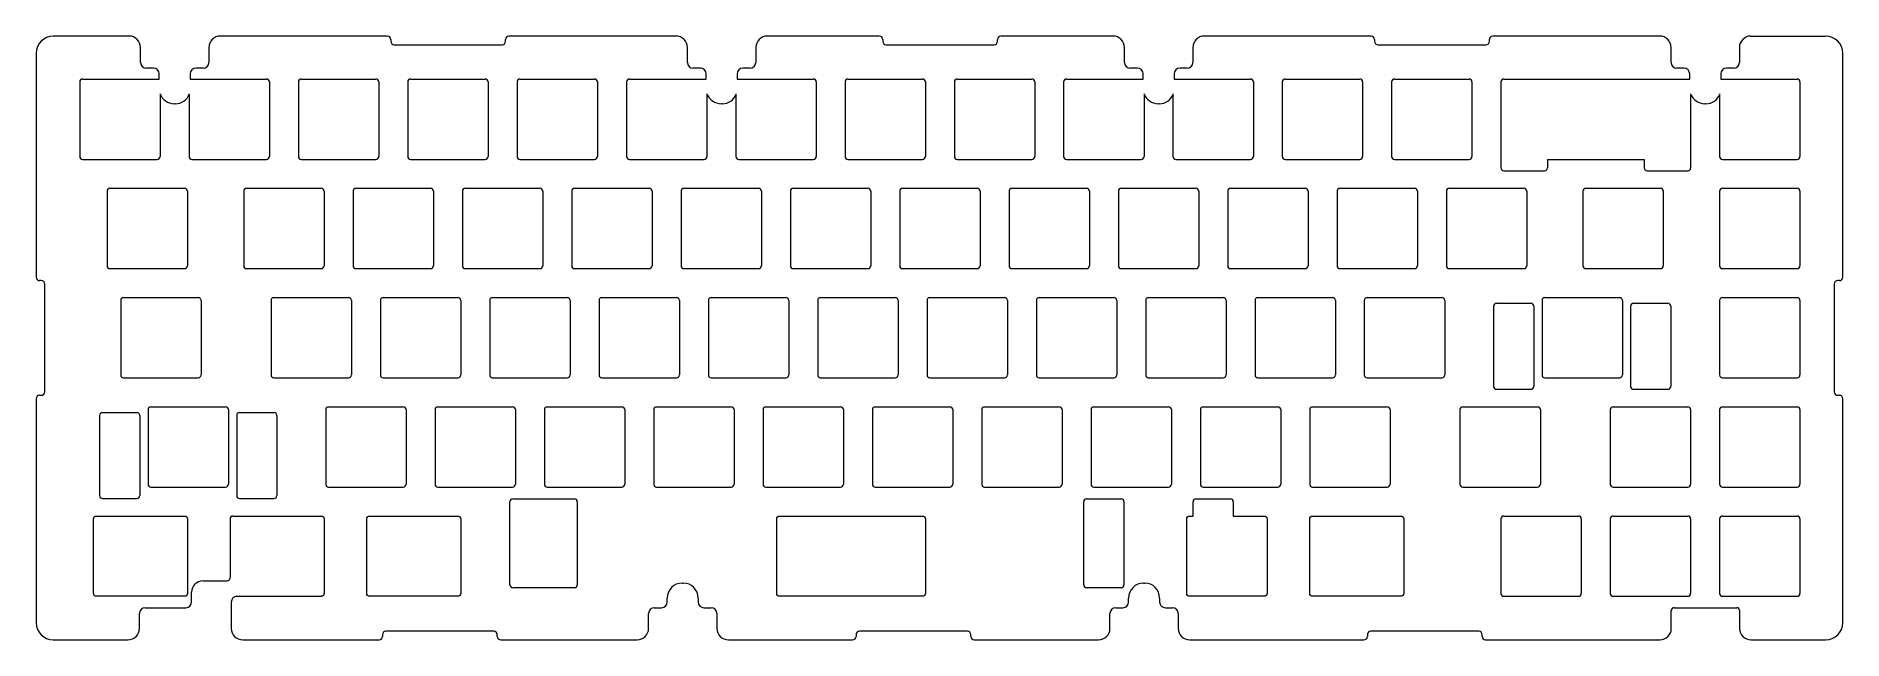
# Model space of a CAD drawing. Header units: millimetres. Extents: x 149 to 464, y 538 to 643.
import ezdxf

# ---------------------------------------------------------------- set-up
doc = ezdxf.new("R2010")
doc.units = ezdxf.units.MM
doc.layers.add('Visible', color=7, linetype='Continuous', lineweight=50)

msp = doc.modelspace()

# ---------------------------------------------------------------- linework, layer by layer
at = {"lineweight": 0}
for p, q in [((164.93, 643.45), (151.73, 643.45)), ((209.93, 643.45), (180.83, 643.45)), ((210.53, 642.85), (210.53, 642.55)), ((230.53, 642.55), (230.53, 642.85)), ((260.23, 643.45), (231.13, 643.45)), ((295.66, 643.45), (276.13, 643.45)), ((296.26, 642.85), (296.26, 642.55)), ((316.26, 642.55), (316.26, 642.85)), ((336.38, 643.45), (316.86, 643.45)), ((381.36, 643.45), (352.28, 643.45)), ((381.96, 642.85), (381.96, 642.55)), ((401.96, 642.55), (401.96, 642.85)), ((431.63, 643.45), (402.56, 643.45)), ((447.53, 643.45), (460.55, 643.45)), ((148.73, 640.45), (148.73, 601.4)), ((166.93, 638.85), (166.93, 641.45)), ((178.83, 641.45), (178.83, 638.85)), ((211.13, 641.95), (229.93, 641.95)), ((262.23, 638.85), (262.23, 641.45)), ((274.13, 641.45), (274.13, 638.85)), ((296.86, 641.95), (315.66, 641.95)), ((338.38, 638.85), (338.38, 641.45)), ((350.28, 641.45), (350.28, 638.85)), ((382.56, 641.95), (401.36, 641.95)), ((433.63, 638.85), (433.63, 641.45)), ((445.53, 641.45), (445.53, 638.85)), ((463.55, 601.4), (463.55, 640.45)), ((156.83, 635.95), (166.93, 635.95)), ((166.93, 635.95), (170.18, 635.95)), ((169.18, 637.85), (167.93, 637.85)), ((170.18, 635.95), (170.18, 636.85)), ((175.58, 636.85), (175.58, 635.95)), ((175.58, 635.95), (188.88, 635.95)), ((177.83, 637.85), (176.58, 637.85)), ((194.93, 635.95), (207.93, 635.95)), ((213.98, 635.95), (226.98, 635.95)), ((233.03, 635.95), (246.03, 635.95)), ((252.13, 635.95), (262.23, 635.95)), ((262.23, 635.95), (265.48, 635.95)), ((264.48, 637.85), (263.23, 637.85)), ((265.48, 635.95), (265.48, 636.85)), ((270.88, 636.85), (270.88, 635.95)), ((270.88, 635.95), (284.18, 635.95)), ((273.13, 637.85), (271.88, 637.85)), ((290.18, 635.95), (303.18, 635.95)), ((309.23, 635.95), (322.23, 635.95)), ((328.28, 635.95), (338.38, 635.95)), ((338.38, 635.95), (341.63, 635.95)), ((340.63, 637.85), (339.38, 637.85)), ((341.63, 635.95), (341.63, 636.85)), ((347.03, 636.85), (347.03, 635.95)), ((347.03, 635.95), (360.33, 635.95)), ((349.28, 637.85), (348.03, 637.85)), ((366.38, 635.95), (379.38, 635.95)), ((385.43, 635.95), (398.43, 635.95)), ((404.48, 635.95), (436.88, 635.95)), ((435.88, 637.85), (434.63, 637.85)), ((436.88, 635.95), (436.88, 636.85)), ((442.28, 636.85), (442.28, 635.95)), ((442.28, 635.95), (455.58, 635.95)), ((444.53, 637.85), (443.28, 637.85)), ((156.33, 635.45), (156.33, 622.45)), ((170.33, 633.35), (170.33, 622.45)), ((175.38, 633.35), (175.38, 622.45)), ((189.38, 635.45), (189.38, 622.45)), ((194.43, 635.45), (194.43, 622.45)), ((208.43, 635.45), (208.43, 622.45)), ((213.48, 635.45), (213.48, 622.45)), ((227.48, 635.45), (227.48, 622.45)), ((232.53, 635.45), (232.53, 622.45)), ((246.53, 635.45), (246.53, 622.45)), ((251.63, 635.45), (251.63, 622.45)), ((265.63, 633.35), (265.63, 622.45)), ((270.68, 633.35), (270.68, 622.45)), ((284.68, 635.45), (284.68, 622.45)), ((289.68, 635.45), (289.68, 622.45)), ((303.68, 635.45), (303.68, 622.45)), ((308.73, 635.45), (308.73, 622.45)), ((322.73, 635.45), (322.73, 622.45)), ((327.78, 635.45), (327.78, 622.45)), ((341.78, 633.35), (341.78, 622.45)), ((346.83, 633.35), (346.83, 622.45)), ((360.83, 635.45), (360.83, 622.45)), ((365.88, 635.45), (365.88, 622.45)), ((379.88, 635.45), (379.88, 622.45)), ((384.93, 635.45), (384.93, 622.45)), ((398.93, 635.45), (398.93, 622.45)), ((403.98, 635.45), (403.98, 620.45)), ((437.03, 633.39), (437.03, 620.45)), ((442.08, 633.35), (442.08, 622.45)), ((456.08, 635.45), (456.08, 622.45)), ((172.98, 631.66), (172.78, 631.66)), ((268.28, 631.66), (268.08, 631.66)), ((344.43, 631.66), (344.23, 631.66)), ((439.68, 631.66), (439.48, 631.66)), ((156.83, 621.95), (169.83, 621.95)), ((175.88, 621.95), (188.88, 621.95)), ((194.93, 621.95), (207.93, 621.95)), ((213.98, 621.95), (226.98, 621.95)), ((233.03, 621.95), (246.03, 621.95)), ((252.13, 621.95), (265.13, 621.95)), ((271.18, 621.95), (284.18, 621.95)), ((290.18, 621.95), (303.18, 621.95)), ((309.23, 621.95), (322.23, 621.95)), ((328.28, 621.95), (341.28, 621.95)), ((347.33, 621.95), (360.33, 621.95)), ((366.38, 621.95), (379.38, 621.95)), ((385.43, 621.95), (398.43, 621.95)), ((412.07, 621.95), (412.07, 620.45)), ((412.07, 621.95), (428.95, 621.95)), ((428.95, 621.95), (428.95, 620.45)), ((442.58, 621.95), (455.58, 621.95)), ((404.48, 619.95), (411.57, 619.95)), ((429.45, 619.95), (436.53, 619.95)), ((161.1, 616.4), (161.1, 603.4)), ((161.6, 616.9), (174.6, 616.9)), ((175.1, 616.4), (175.1, 603.4)), ((184.91, 616.4), (184.91, 603.4)), ((185.41, 616.9), (198.41, 616.9)), ((198.91, 616.4), (198.91, 603.4)), ((203.96, 616.4), (203.96, 603.4)), ((204.46, 616.9), (217.46, 616.9)), ((217.96, 616.4), (217.96, 603.4)), ((223.01, 616.4), (223.01, 603.4)), ((223.51, 616.9), (236.51, 616.9)), ((237.01, 616.4), (237.01, 603.4)), ((242.06, 616.4), (242.06, 603.4)), ((242.56, 616.9), (255.56, 616.9)), ((256.06, 616.4), (256.06, 603.4)), ((261.11, 616.4), (261.11, 603.4)), ((261.61, 616.9), (274.61, 616.9)), ((275.11, 616.4), (275.11, 603.4)), ((280.16, 616.4), (280.16, 603.4)), ((280.66, 616.9), (293.66, 616.9)), ((294.16, 616.4), (294.16, 603.4)), ((299.21, 616.4), (299.21, 603.4)), ((299.71, 616.9), (312.71, 616.9)), ((313.21, 616.4), (313.21, 603.4)), ((318.26, 616.4), (318.26, 603.4)), ((318.76, 616.9), (331.76, 616.9)), ((332.26, 616.4), (332.26, 603.4)), ((337.31, 616.4), (337.31, 603.4)), ((337.81, 616.9), (350.81, 616.9)), ((351.31, 616.4), (351.31, 603.4)), ((356.36, 616.4), (356.36, 603.4)), ((356.86, 616.9), (369.86, 616.9)), ((370.36, 616.4), (370.36, 603.4)), ((375.41, 616.4), (375.41, 603.4)), ((375.91, 616.9), (388.91, 616.9)), ((389.41, 616.4), (389.41, 603.4)), ((394.46, 616.4), (394.46, 603.4)), ((394.96, 616.9), (407.96, 616.9)), ((408.46, 616.4), (408.46, 603.4)), ((418.27, 616.4), (418.27, 603.4)), ((418.77, 616.9), (431.77, 616.9)), ((432.27, 616.4), (432.27, 603.4)), ((442.08, 616.4), (442.08, 603.4)), ((442.58, 616.9), (455.58, 616.9)), ((456.08, 616.4), (456.08, 603.4)), ((161.6, 602.9), (174.6, 602.9)), ((185.41, 602.9), (198.41, 602.9)), ((204.46, 602.9), (217.46, 602.9)), ((223.51, 602.9), (236.51, 602.9)), ((242.56, 602.9), (255.56, 602.9)), ((261.61, 602.9), (274.61, 602.9)), ((280.66, 602.9), (293.66, 602.9)), ((299.71, 602.9), (312.71, 602.9)), ((318.76, 602.9), (331.76, 602.9)), ((337.81, 602.9), (350.81, 602.9)), ((356.86, 602.9), (369.86, 602.9)), ((375.91, 602.9), (388.91, 602.9)), ((394.96, 602.9), (407.96, 602.9)), ((418.77, 602.9), (431.77, 602.9)), ((442.58, 602.9), (455.58, 602.9)), ((149.63, 600.8), (149.33, 600.8)), ((150.23, 581.4), (150.23, 600.2)), ((462.05, 600.2), (462.05, 581.4)), ((462.95, 600.8), (462.65, 600.8)), ((163.48, 597.35), (163.48, 584.35)), ((163.98, 597.85), (176.98, 597.85)), ((177.48, 597.35), (177.48, 584.35)), ((189.67, 597.35), (189.67, 584.35)), ((190.17, 597.85), (203.17, 597.85)), ((203.67, 597.35), (203.67, 584.35)), ((208.72, 597.35), (208.72, 584.35)), ((209.22, 597.85), (222.22, 597.85)), ((222.72, 597.35), (222.72, 584.35)), ((227.77, 597.35), (227.77, 584.35)), ((228.27, 597.85), (241.27, 597.85)), ((241.77, 597.35), (241.77, 584.35)), ((246.82, 597.35), (246.82, 584.35)), ((247.32, 597.85), (260.32, 597.85)), ((260.82, 597.35), (260.82, 584.35)), ((265.87, 597.35), (265.87, 584.35)), ((266.37, 597.85), (279.37, 597.85)), ((279.87, 597.35), (279.87, 584.35)), ((284.92, 597.35), (284.92, 584.35)), ((285.42, 597.85), (298.42, 597.85)), ((298.92, 597.35), (298.92, 584.35)), ((303.97, 597.35), (303.97, 584.35)), ((304.47, 597.85), (317.47, 597.85)), ((317.97, 597.35), (317.97, 584.35)), ((323.02, 597.35), (323.02, 584.35)), ((323.52, 597.85), (336.52, 597.85)), ((337.02, 597.35), (337.02, 584.35)), ((342.07, 597.35), (342.07, 584.35)), ((342.57, 597.85), (355.57, 597.85)), ((356.07, 597.35), (356.07, 584.35)), ((361.12, 597.35), (361.12, 584.35)), ((361.62, 597.85), (374.62, 597.85)), ((375.12, 597.35), (375.12, 584.35)), ((380.17, 597.35), (380.17, 584.35)), ((380.67, 597.85), (393.67, 597.85)), ((394.17, 597.35), (394.17, 584.35)), ((402.69, 596.35), (402.69, 582.35)), ((403.19, 596.85), (409.19, 596.85)), ((409.69, 596.35), (409.69, 582.35)), ((411.13, 597.35), (411.13, 584.35)), ((411.63, 597.85), (424.63, 597.85)), ((425.13, 597.35), (425.13, 584.35)), ((426.57, 596.35), (426.57, 582.35)), ((427.07, 596.85), (433.07, 596.85)), ((433.57, 596.35), (433.57, 582.35)), ((442.08, 597.35), (442.08, 584.35)), ((442.58, 597.85), (455.58, 597.85)), ((456.08, 597.35), (456.08, 584.35)), ((163.98, 583.85), (176.98, 583.85)), ((190.17, 583.85), (203.17, 583.85)), ((209.22, 583.85), (222.22, 583.85)), ((228.27, 583.85), (241.27, 583.85)), ((247.32, 583.85), (260.32, 583.85)), ((266.37, 583.85), (279.37, 583.85)), ((285.42, 583.85), (298.42, 583.85)), ((304.47, 583.85), (317.47, 583.85)), ((323.52, 583.85), (336.52, 583.85)), ((342.57, 583.85), (355.57, 583.85)), ((361.62, 583.85), (374.62, 583.85)), ((380.67, 583.85), (393.67, 583.85)), ((411.63, 583.85), (424.63, 583.85)), ((442.58, 583.85), (455.58, 583.85)), ((148.73, 580.2), (148.73, 541.15)), ((149.33, 580.8), (149.63, 580.8)), ((403.19, 581.85), (409.19, 581.85)), ((427.07, 581.85), (433.07, 581.85)), ((462.65, 580.8), (462.95, 580.8)), ((463.55, 541.15), (463.55, 580.2)), ((159.8, 577.3), (159.8, 563.3)), ((160.3, 577.8), (166.3, 577.8)), ((166.8, 577.3), (166.8, 563.3)), ((168.24, 578.3), (168.24, 565.3)), ((168.74, 578.8), (181.74, 578.8)), ((182.24, 578.3), (182.24, 565.3)), ((183.68, 577.3), (183.68, 563.3)), ((184.18, 577.8), (190.18, 577.8)), ((190.68, 577.3), (190.68, 563.3)), ((199.2, 578.3), (199.2, 565.3)), ((199.7, 578.8), (212.7, 578.8)), ((213.2, 578.3), (213.2, 565.3)), ((218.25, 578.3), (218.25, 565.3)), ((218.75, 578.8), (231.75, 578.8)), ((232.25, 578.3), (232.25, 565.3)), ((237.3, 578.3), (237.3, 565.3)), ((237.8, 578.8), (250.8, 578.8)), ((251.3, 578.3), (251.3, 565.3)), ((256.35, 578.3), (256.35, 565.3)), ((256.85, 578.8), (269.85, 578.8)), ((270.35, 578.3), (270.35, 565.3)), ((275.4, 578.3), (275.4, 565.3)), ((275.9, 578.8), (288.9, 578.8)), ((289.4, 578.3), (289.4, 565.3)), ((294.45, 578.3), (294.45, 565.3)), ((294.95, 578.8), (307.95, 578.8)), ((308.45, 578.3), (308.45, 565.3)), ((313.5, 578.3), (313.5, 565.3)), ((314, 578.8), (327, 578.8)), ((327.5, 578.3), (327.5, 565.3)), ((332.55, 578.3), (332.55, 565.3)), ((333.05, 578.8), (346.05, 578.8)), ((346.55, 578.3), (346.55, 565.3)), ((351.6, 578.3), (351.6, 565.3)), ((352.1, 578.8), (365.1, 578.8)), ((365.6, 578.3), (365.6, 565.3)), ((370.65, 578.3), (370.65, 565.3)), ((371.15, 578.8), (384.15, 578.8)), ((384.65, 578.3), (384.65, 565.3)), ((396.84, 578.3), (396.84, 565.3)), ((397.34, 578.8), (410.34, 578.8)), ((410.84, 578.3), (410.84, 565.3)), ((423.03, 578.3), (423.03, 565.3)), ((423.53, 578.8), (436.53, 578.8)), ((437.03, 578.3), (437.03, 565.3)), ((442.08, 578.3), (442.08, 565.3)), ((442.58, 578.8), (455.58, 578.8)), ((456.08, 578.3), (456.08, 565.3)), ((168.74, 564.8), (181.74, 564.8)), ((199.7, 564.8), (212.7, 564.8)), ((218.75, 564.8), (231.75, 564.8)), ((237.8, 564.8), (250.8, 564.8)), ((256.85, 564.8), (269.85, 564.8)), ((275.9, 564.8), (288.9, 564.8)), ((294.95, 564.8), (307.95, 564.8)), ((314, 564.8), (327, 564.8)), ((333.05, 564.8), (346.05, 564.8)), ((352.1, 564.8), (365.1, 564.8)), ((371.15, 564.8), (384.15, 564.8)), ((397.34, 564.8), (410.34, 564.8)), ((423.53, 564.8), (436.53, 564.8)), ((442.58, 564.8), (455.58, 564.8)), ((160.3, 562.8), (166.3, 562.8)), ((184.18, 562.8), (190.18, 562.8)), ((182.53, 559.25), (182.53, 548.95)), ((183.03, 559.75), (198.41, 559.75)), ((403.98, 559.25), (403.98, 546.25)), ((404.48, 559.75), (417.48, 559.75)), ((417.98, 559.25), (417.98, 546.25)), ((423.03, 559.25), (423.03, 546.25)), ((423.53, 559.75), (436.53, 559.75)), ((437.03, 559.25), (437.03, 546.25)), ((442.08, 559.25), (442.08, 546.25)), ((442.58, 559.75), (455.58, 559.75)), ((456.08, 559.25), (456.08, 546.25)), ((177.83, 548.45), (182.03, 548.45)), ((261.3, 548.05), (261.5, 548.05)), ((341.7, 548.05), (341.9, 548.05)), ((175.83, 544.75), (175.83, 546.45)), ((182.73, 544.75), (182.73, 540.15)), ((183.73, 545.75), (198.41, 545.75)), ((258.7, 544.75), (258.7, 545.45)), ((264.1, 545.45), (264.1, 544.75)), ((339.1, 544.75), (339.1, 545.45)), ((344.5, 545.45), (344.5, 544.75)), ((404.48, 545.75), (417.48, 545.75)), ((423.53, 545.75), (436.53, 545.75)), ((442.58, 545.75), (455.58, 545.75)), ((166.73, 540.15), (166.73, 542.75)), ((167.73, 543.75), (174.83, 543.75)), ((255.45, 540.15), (255.45, 542.75)), ((256.45, 543.75), (257.7, 543.75)), ((265.1, 543.75), (266.35, 543.75)), ((267.35, 542.75), (267.35, 540.15)), ((335.85, 540.15), (335.85, 542.75)), ((336.85, 543.75), (338.1, 543.75)), ((345.5, 543.75), (346.75, 543.75)), ((347.75, 542.75), (347.75, 540.15)), ((433.65, 540.15), (433.65, 543.25)), ((434.15, 543.75), (445.05, 543.75)), ((445.55, 543.25), (445.55, 540.15)), ((209.09, 539.05), (209.09, 538.75)), ((228.49, 539.65), (209.69, 539.65)), ((229.09, 538.75), (229.09, 539.05)), ((291.6, 539.05), (291.6, 538.75)), ((311, 539.65), (292.2, 539.65)), ((311.6, 538.75), (311.6, 539.05)), ((380.7, 539.05), (380.7, 538.75)), ((400.1, 539.65), (381.3, 539.65)), ((400.7, 538.75), (400.7, 539.05)), ((151.73, 538.15), (164.73, 538.15)), ((184.73, 538.15), (208.49, 538.15)), ((229.69, 538.15), (253.45, 538.15)), ((269.35, 538.15), (291, 538.15)), ((312.2, 538.15), (333.85, 538.15)), ((349.75, 538.15), (380.1, 538.15)), ((401.3, 538.15), (431.65, 538.15)), ((447.55, 538.15), (460.55, 538.15))]:
    msp.add_line(p, q, dxfattribs=at)
for centre, radius, start, end in [((151.73, 640.45), 3, 90, 180), ((164.93, 641.45), 2, 0, 90), ((164.93, 641.45), 2, 0, 90), ((180.83, 641.45), 2, 90, 180), ((209.93, 642.85), 0.6, 0, 90), ((211.13, 642.55), 0.6, 180, 270), ((229.93, 642.55), 0.6, 270, 0), ((231.13, 642.85), 0.6, 90, 180), ((260.23, 641.45), 2, 0, 90), ((260.23, 641.45), 2, 0, 90), ((276.13, 641.45), 2, 90, 180), ((295.66, 642.85), 0.6, 0, 90), ((296.86, 642.55), 0.6, 180, 270), ((315.66, 642.55), 0.6, 270, 0), ((316.86, 642.85), 0.6, 90, 180), ((336.38, 641.45), 2, 0, 90), ((336.38, 641.45), 2, 0, 90), ((352.28, 641.45), 2, 90, 180), ((381.36, 642.85), 0.6, 0, 90), ((382.56, 642.55), 0.6, 180, 270), ((401.36, 642.55), 0.6, 270, 0), ((402.56, 642.85), 0.6, 90, 180), ((431.63, 641.45), 2, 0, 90), ((431.63, 641.45), 2, 0, 90), ((447.53, 641.45), 2, 90, 180), ((460.55, 640.45), 3, 0, 90), ((156.83, 635.45), 0.5, 90, 180), ((167.93, 638.85), 1, 180, 270), ((169.18, 636.85), 1, 0, 90), ((176.58, 636.85), 1, 90, 180), ((177.83, 638.85), 1, 270, 0), ((188.88, 635.45), 0.5, 0, 90), ((194.93, 635.45), 0.5, 90, 180), ((207.93, 635.45), 0.5, 0, 90), ((213.98, 635.45), 0.5, 90, 180), ((226.98, 635.45), 0.5, 0, 90), ((233.03, 635.45), 0.5, 90, 180), ((246.03, 635.45), 0.5, 0, 90), ((252.13, 635.45), 0.5, 90, 180), ((263.23, 638.85), 1, 180, 270), ((264.48, 636.85), 1, 0, 90), ((271.88, 636.85), 1, 90, 180), ((273.13, 638.85), 1, 270, 0), ((284.18, 635.45), 0.5, 0, 90), ((290.18, 635.45), 0.5, 90, 180), ((303.18, 635.45), 0.5, 0, 90), ((309.23, 635.45), 0.5, 90, 180), ((322.23, 635.45), 0.5, 0, 90), ((328.28, 635.45), 0.5, 90, 180), ((339.38, 638.85), 1, 180, 270), ((340.63, 636.85), 1, 0, 90), ((348.03, 636.85), 1, 90, 180), ((349.28, 638.85), 1, 270, 0), ((360.33, 635.45), 0.5, 0, 90), ((366.38, 635.45), 0.5, 90, 180), ((379.38, 635.45), 0.5, 0, 90), ((385.43, 635.45), 0.5, 90, 180), ((398.43, 635.45), 0.5, 0, 90), ((404.48, 635.45), 0.5, 90, 180), ((434.63, 638.85), 1, 180, 270), ((435.88, 636.85), 1, 0, 90), ((443.28, 636.85), 1, 90, 180), ((444.53, 638.85), 1, 270, 0), ((455.58, 635.45), 0.5, 0, 90), ((172.78, 634.26), 2.6, 199.5572, 270), ((173.04, 634.13), 2.48, 268.824, 341.4589), ((268.08, 634.26), 2.6, 199.5572, 270), ((268.34, 634.13), 2.48, 268.824, 341.4589), ((344.23, 634.26), 2.6, 199.5572, 270), ((344.49, 634.13), 2.48, 268.824, 341.4589), ((439.48, 634.26), 2.6, 199.5572, 270), ((439.74, 634.13), 2.48, 268.824, 341.4589), ((156.83, 622.45), 0.5, 180, 270), ((169.83, 622.45), 0.5, 270, 0), ((175.88, 622.45), 0.5, 180, 270), ((188.88, 622.45), 0.5, 270, 0), ((194.93, 622.45), 0.5, 180, 270), ((207.93, 622.45), 0.5, 270, 0), ((213.98, 622.45), 0.5, 180, 270), ((226.98, 622.45), 0.5, 270, 0), ((233.03, 622.45), 0.5, 180, 270), ((246.03, 622.45), 0.5, 270, 0), ((252.13, 622.45), 0.5, 180, 270), ((265.13, 622.45), 0.5, 270, 0), ((271.18, 622.45), 0.5, 180, 270), ((284.18, 622.45), 0.5, 270, 0), ((290.18, 622.45), 0.5, 180, 270), ((303.18, 622.45), 0.5, 270, 0), ((309.23, 622.45), 0.5, 180, 270), ((322.23, 622.45), 0.5, 270, 0), ((328.28, 622.45), 0.5, 180, 270), ((341.28, 622.45), 0.5, 270, 0), ((347.33, 622.45), 0.5, 180, 270), ((360.33, 622.45), 0.5, 270, 0), ((366.38, 622.45), 0.5, 180, 270), ((379.38, 622.45), 0.5, 270, 0), ((385.43, 622.45), 0.5, 180, 270), ((398.43, 622.45), 0.5, 270, 0), ((404.48, 620.45), 0.5, 180, 270), ((411.57, 620.45), 0.5, 270, 0), ((429.45, 620.45), 0.5, 180, 270), ((436.53, 620.45), 0.5, 270, 0), ((442.58, 622.45), 0.5, 180, 270), ((455.58, 622.45), 0.5, 270, 0), ((161.6, 616.4), 0.5, 90, 180), ((174.6, 616.4), 0.5, 0, 90), ((185.41, 616.4), 0.5, 90, 180), ((198.41, 616.4), 0.5, 0, 90), ((204.46, 616.4), 0.5, 90, 180), ((217.46, 616.4), 0.5, 0, 90), ((223.51, 616.4), 0.5, 90, 180), ((236.51, 616.4), 0.5, 0, 90), ((242.56, 616.4), 0.5, 90, 180), ((255.56, 616.4), 0.5, 0, 90), ((261.61, 616.4), 0.5, 90, 180), ((274.61, 616.4), 0.5, 0, 90), ((280.66, 616.4), 0.5, 90, 180), ((293.66, 616.4), 0.5, 0, 90), ((299.71, 616.4), 0.5, 90, 180), ((312.71, 616.4), 0.5, 0, 90), ((318.76, 616.4), 0.5, 90, 180), ((331.76, 616.4), 0.5, 0, 90), ((337.81, 616.4), 0.5, 90, 180), ((350.81, 616.4), 0.5, 0, 90), ((356.86, 616.4), 0.5, 90, 180), ((369.86, 616.4), 0.5, 0, 90), ((375.91, 616.4), 0.5, 90, 180), ((388.91, 616.4), 0.5, 0, 90), ((394.96, 616.4), 0.5, 90, 180), ((407.96, 616.4), 0.5, 0, 90), ((418.77, 616.4), 0.5, 90, 180), ((431.77, 616.4), 0.5, 0, 90), ((442.58, 616.4), 0.5, 90, 180), ((455.58, 616.4), 0.5, 0, 90), ((149.33, 601.4), 0.6, 180, 270), ((161.6, 603.4), 0.5, 180, 270), ((174.6, 603.4), 0.5, 270, 0), ((185.41, 603.4), 0.5, 180, 270), ((198.41, 603.4), 0.5, 270, 0), ((204.46, 603.4), 0.5, 180, 270), ((217.46, 603.4), 0.5, 270, 0), ((223.51, 603.4), 0.5, 180, 270), ((236.51, 603.4), 0.5, 270, 0), ((242.56, 603.4), 0.5, 180, 270), ((255.56, 603.4), 0.5, 270, 0), ((261.61, 603.4), 0.5, 180, 270), ((274.61, 603.4), 0.5, 270, 0), ((280.66, 603.4), 0.5, 180, 270), ((293.66, 603.4), 0.5, 270, 0), ((299.71, 603.4), 0.5, 180, 270), ((312.71, 603.4), 0.5, 270, 0), ((318.76, 603.4), 0.5, 180, 270), ((331.76, 603.4), 0.5, 270, 0), ((337.81, 603.4), 0.5, 180, 270), ((350.81, 603.4), 0.5, 270, 0), ((356.86, 603.4), 0.5, 180, 270), ((369.86, 603.4), 0.5, 270, 0), ((375.91, 603.4), 0.5, 180, 270), ((388.91, 603.4), 0.5, 270, 0), ((394.96, 603.4), 0.5, 180, 270), ((407.96, 603.4), 0.5, 270, 0), ((418.77, 603.4), 0.5, 180, 270), ((431.77, 603.4), 0.5, 270, 0), ((442.58, 603.4), 0.5, 180, 270), ((455.58, 603.4), 0.5, 270, 0), ((462.95, 601.4), 0.6, 270, 0), ((149.63, 600.2), 0.6, 0, 90), ((462.65, 600.2), 0.6, 90, 180), ((163.98, 597.35), 0.5, 90, 180), ((176.98, 597.35), 0.5, 0, 90), ((190.17, 597.35), 0.5, 90, 180), ((203.17, 597.35), 0.5, 0, 90), ((209.22, 597.35), 0.5, 90, 180), ((222.22, 597.35), 0.5, 0, 90), ((228.27, 597.35), 0.5, 90, 180), ((241.27, 597.35), 0.5, 0, 90), ((247.32, 597.35), 0.5, 90, 180), ((260.32, 597.35), 0.5, 0, 90), ((266.37, 597.35), 0.5, 90, 180), ((279.37, 597.35), 0.5, 0, 90), ((285.42, 597.35), 0.5, 90, 180), ((298.42, 597.35), 0.5, 0, 90), ((304.47, 597.35), 0.5, 90, 180), ((317.47, 597.35), 0.5, 0, 90), ((323.52, 597.35), 0.5, 90, 180), ((336.52, 597.35), 0.5, 0, 90), ((342.57, 597.35), 0.5, 90, 180), ((355.57, 597.35), 0.5, 0, 90), ((361.62, 597.35), 0.5, 90, 180), ((374.62, 597.35), 0.5, 0, 90), ((380.67, 597.35), 0.5, 90, 180), ((393.67, 597.35), 0.5, 0, 90), ((403.19, 596.35), 0.5, 90, 180), ((409.19, 596.35), 0.5, 0, 90), ((411.63, 597.35), 0.5, 90, 180), ((424.63, 597.35), 0.5, 0, 90), ((427.07, 596.35), 0.5, 90, 180), ((433.07, 596.35), 0.5, 0, 90), ((442.58, 597.35), 0.5, 90, 180), ((455.58, 597.35), 0.5, 0, 90), ((163.98, 584.35), 0.5, 180, 270), ((176.98, 584.35), 0.5, 270, 0), ((190.17, 584.35), 0.5, 180, 270), ((203.17, 584.35), 0.5, 270, 0), ((209.22, 584.35), 0.5, 180, 270), ((222.22, 584.35), 0.5, 270, 0), ((228.27, 584.35), 0.5, 180, 270), ((241.27, 584.35), 0.5, 270, 0), ((247.32, 584.35), 0.5, 180, 270), ((260.32, 584.35), 0.5, 270, 0), ((266.37, 584.35), 0.5, 180, 270), ((279.37, 584.35), 0.5, 270, 0), ((285.42, 584.35), 0.5, 180, 270), ((298.42, 584.35), 0.5, 270, 0), ((304.47, 584.35), 0.5, 180, 270), ((317.47, 584.35), 0.5, 270, 0), ((323.52, 584.35), 0.5, 180, 270), ((336.52, 584.35), 0.5, 270, 0), ((342.57, 584.35), 0.5, 180, 270), ((355.57, 584.35), 0.5, 270, 0), ((361.62, 584.35), 0.5, 180, 270), ((374.62, 584.35), 0.5, 270, 0), ((380.67, 584.35), 0.5, 180, 270), ((393.67, 584.35), 0.5, 270, 0), ((411.63, 584.35), 0.5, 180, 270), ((424.63, 584.35), 0.5, 270, 0), ((442.58, 584.35), 0.5, 180, 270), ((455.58, 584.35), 0.5, 270, 0), ((149.33, 580.2), 0.6, 90, 180), ((149.63, 581.4), 0.6, 270, 0), ((403.19, 582.35), 0.5, 180, 270), ((409.19, 582.35), 0.5, 270, 0), ((427.07, 582.35), 0.5, 180, 270), ((433.07, 582.35), 0.5, 270, 0), ((462.65, 581.4), 0.6, 180, 270), ((462.95, 580.2), 0.6, 0, 90), ((160.3, 577.3), 0.5, 90, 180), ((166.3, 577.3), 0.5, 0, 90), ((168.74, 578.3), 0.5, 90, 180), ((181.74, 578.3), 0.5, 0, 90), ((184.18, 577.3), 0.5, 90, 180), ((190.18, 577.3), 0.5, 0, 90), ((199.7, 578.3), 0.5, 90, 180), ((212.7, 578.3), 0.5, 0, 90), ((218.75, 578.3), 0.5, 90, 180), ((231.75, 578.3), 0.5, 0, 90), ((237.8, 578.3), 0.5, 90, 180), ((250.8, 578.3), 0.5, 0, 90), ((256.85, 578.3), 0.5, 90, 180), ((269.85, 578.3), 0.5, 0, 90), ((275.9, 578.3), 0.5, 90, 180), ((288.9, 578.3), 0.5, 0, 90), ((294.95, 578.3), 0.5, 90, 180), ((307.95, 578.3), 0.5, 0, 90), ((314, 578.3), 0.5, 90, 180), ((327, 578.3), 0.5, 0, 90), ((333.05, 578.3), 0.5, 90, 180), ((346.05, 578.3), 0.5, 0, 90), ((352.1, 578.3), 0.5, 90, 180), ((365.1, 578.3), 0.5, 0, 90), ((371.15, 578.3), 0.5, 90, 180), ((384.15, 578.3), 0.5, 0, 90), ((397.34, 578.3), 0.5, 90, 180), ((410.34, 578.3), 0.5, 0, 90), ((423.53, 578.3), 0.5, 90, 180), ((436.53, 578.3), 0.5, 0, 90), ((442.58, 578.3), 0.5, 90, 180), ((455.58, 578.3), 0.5, 0, 90), ((168.74, 565.3), 0.5, 180, 270), ((181.74, 565.3), 0.5, 270, 0), ((199.7, 565.3), 0.5, 180, 270), ((212.7, 565.3), 0.5, 270, 0), ((218.75, 565.3), 0.5, 180, 270), ((231.75, 565.3), 0.5, 270, 0), ((237.8, 565.3), 0.5, 180, 270), ((250.8, 565.3), 0.5, 270, 0), ((256.85, 565.3), 0.5, 180, 270), ((269.85, 565.3), 0.5, 270, 0), ((275.9, 565.3), 0.5, 180, 270), ((288.9, 565.3), 0.5, 270, 0), ((294.95, 565.3), 0.5, 180, 270), ((307.95, 565.3), 0.5, 270, 0), ((314, 565.3), 0.5, 180, 270), ((327, 565.3), 0.5, 270, 0), ((333.05, 565.3), 0.5, 180, 270), ((346.05, 565.3), 0.5, 270, 0), ((352.1, 565.3), 0.5, 180, 270), ((365.1, 565.3), 0.5, 270, 0), ((371.15, 565.3), 0.5, 180, 270), ((384.15, 565.3), 0.5, 270, 0), ((397.34, 565.3), 0.5, 180, 270), ((410.34, 565.3), 0.5, 270, 0), ((423.53, 565.3), 0.5, 180, 270), ((436.53, 565.3), 0.5, 270, 0), ((442.58, 565.3), 0.5, 180, 270), ((455.58, 565.3), 0.5, 270, 0), ((160.3, 563.3), 0.5, 180, 270), ((166.3, 563.3), 0.5, 270, 0), ((184.18, 563.3), 0.5, 180, 270), ((190.18, 563.3), 0.5, 270, 0), ((183.03, 559.25), 0.5, 90, 180), ((404.48, 559.25), 0.5, 90, 180), ((417.48, 559.25), 0.5, 0, 90), ((423.53, 559.25), 0.5, 90, 180), ((436.53, 559.25), 0.5, 0, 90), ((442.58, 559.25), 0.5, 90, 180), ((455.58, 559.25), 0.5, 0, 90), ((177.83, 546.45), 2, 90, 180), ((182.03, 548.95), 0.5, 270, 0), ((261.3, 545.45), 2.6, 90, 180), ((261.5, 545.45), 2.6, 0, 90), ((341.7, 545.45), 2.6, 90, 180), ((341.9, 545.45), 2.6, 0, 90), ((174.83, 544.75), 1, 270, 360), ((183.73, 544.75), 1, 90, 180), ((257.7, 544.75), 1, 270, 0), ((265.1, 544.75), 1, 180, 270), ((338.1, 544.75), 1, 270, 0), ((345.5, 544.75), 1, 180, 270), ((404.48, 546.25), 0.5, 180, 270), ((417.48, 546.25), 0.5, 270, 0), ((423.53, 546.25), 0.5, 180, 270), ((436.53, 546.25), 0.5, 270, 0), ((442.58, 546.25), 0.5, 180, 270), ((455.58, 546.25), 0.5, 270, 0), ((167.73, 542.75), 1, 90, 180), ((256.45, 542.75), 1, 90, 180), ((266.35, 542.75), 1, 0, 90), ((336.85, 542.75), 1, 90, 180), ((346.75, 542.75), 1, 0, 90), ((434.15, 543.25), 0.5, 90, 180), ((445.05, 543.25), 0.5, 0, 90), ((151.73, 541.15), 3, 180, 270), ((164.73, 540.15), 2, 270, 0), ((184.73, 540.15), 2, 180, 270), ((208.49, 538.75), 0.6, 270, 0), ((209.69, 539.05), 0.6, 90, 180), ((228.49, 539.05), 0.6, 0, 90), ((229.69, 538.75), 0.6, 180, 270), ((253.45, 540.15), 2, 270, 0), ((269.35, 540.15), 2, 180, 270), ((291, 538.75), 0.6, 270, 0), ((292.2, 539.05), 0.6, 90, 180), ((311, 539.05), 0.6, 0, 90), ((312.2, 538.75), 0.6, 180, 270), ((333.85, 540.15), 2, 270, 0), ((349.75, 540.15), 2, 180, 270), ((380.1, 538.75), 0.6, 270, 0), ((381.3, 539.05), 0.6, 90, 180), ((400.1, 539.05), 0.6, 0, 90), ((401.3, 538.75), 0.6, 180, 270), ((431.65, 540.15), 2, 270, 0), ((447.55, 540.15), 2, 180, 270), ((460.55, 541.15), 3, 270, 0)]:
    msp.add_arc(centre, radius, start, end, dxfattribs=at)
at = {"layer": 'Visible', "lineweight": 0}
for p, q in [((231.28, 547.75), (231.28, 562.25)), ((231.78, 562.75), (242.53, 562.75)), ((243.03, 562.25), (243.03, 547.75)), ((331.28, 547.75), (331.28, 562.25)), ((331.78, 562.75), (337.78, 562.75)), ((338.28, 562.25), (338.28, 547.75)), ((350.33, 559.75), (350.33, 562.25)), ((350.83, 562.75), (356.83, 562.75)), ((357.33, 562.25), (357.33, 559.75)), ((158.72, 546.25), (158.72, 559.25)), ((159.22, 559.75), (174.6, 559.75)), ((175.1, 559.25), (175.1, 546.25)), ((198.91, 559.25), (198.91, 546.25)), ((206.34, 546.25), (206.34, 559.25)), ((206.84, 559.75), (222.22, 559.75)), ((222.72, 559.25), (222.72, 546.25)), ((277.78, 546.25), (277.78, 559.25)), ((278.28, 559.75), (303.18, 559.75)), ((303.68, 559.25), (303.68, 546.25)), ((349.22, 546.25), (349.22, 559.25)), ((349.72, 559.75), (350.33, 559.75)), ((357.33, 559.75), (362.72, 559.75)), ((363.22, 559.25), (363.22, 546.25)), ((370.65, 546.25), (370.65, 559.25)), ((371.15, 559.75), (386.53, 559.75)), ((387.03, 559.25), (387.03, 546.25)), ((174.6, 545.75), (159.22, 545.75)), ((222.22, 545.75), (206.84, 545.75)), ((242.53, 547.25), (231.78, 547.25)), ((303.18, 545.75), (278.28, 545.75)), ((337.78, 547.25), (331.78, 547.25)), ((362.72, 545.75), (349.72, 545.75)), ((386.53, 545.75), (371.15, 545.75))]:
    msp.add_line(p, q, dxfattribs=at)
for centre, start, end in [((231.78, 562.25), 90, 180), ((242.53, 562.25), 0, 90), ((331.78, 562.25), 90, 180), ((337.78, 562.25), 0, 90), ((350.83, 562.25), 90, 180), ((356.83, 562.25), 0, 90), ((231.78, 547.75), 180, 270), ((242.53, 547.75), 270, 0), ((331.78, 547.75), 180, 270), ((337.78, 547.75), 270, 0)]:
    msp.add_arc(centre, 0.5, start, end, dxfattribs=at)
at = {"layer": 'Visible', "lineweight": 0, "extrusion": (0, 0, -1)}
for centre, start, end in [((-159.22, 559.25), 0, 90), ((-174.6, 559.25), 90, 180), ((-198.41, 559.25), 90, 180), ((-206.84, 559.25), 0, 90), ((-222.22, 559.25), 90, 180), ((-278.28, 559.25), 0, 90), ((-303.18, 559.25), 90, 180), ((-349.72, 559.25), 0, 90), ((-362.72, 559.25), 90, 180), ((-371.15, 559.25), 0, 90), ((-386.53, 559.25), 90, 180), ((-159.22, 546.25), 270, 0), ((-174.6, 546.25), 180, 270), ((-198.41, 546.25), 180, 270), ((-206.84, 546.25), 270, 0), ((-222.22, 546.25), 180, 270), ((-278.28, 546.25), 270, 0), ((-303.18, 546.25), 180, 270), ((-349.72, 546.25), 270, 0), ((-362.72, 546.25), 180, 270), ((-371.15, 546.25), 270, 0), ((-386.53, 546.25), 180, 270)]:
    msp.add_arc(centre, 0.5, start, end, dxfattribs=at)

doc.saveas('drawing.dxf')
